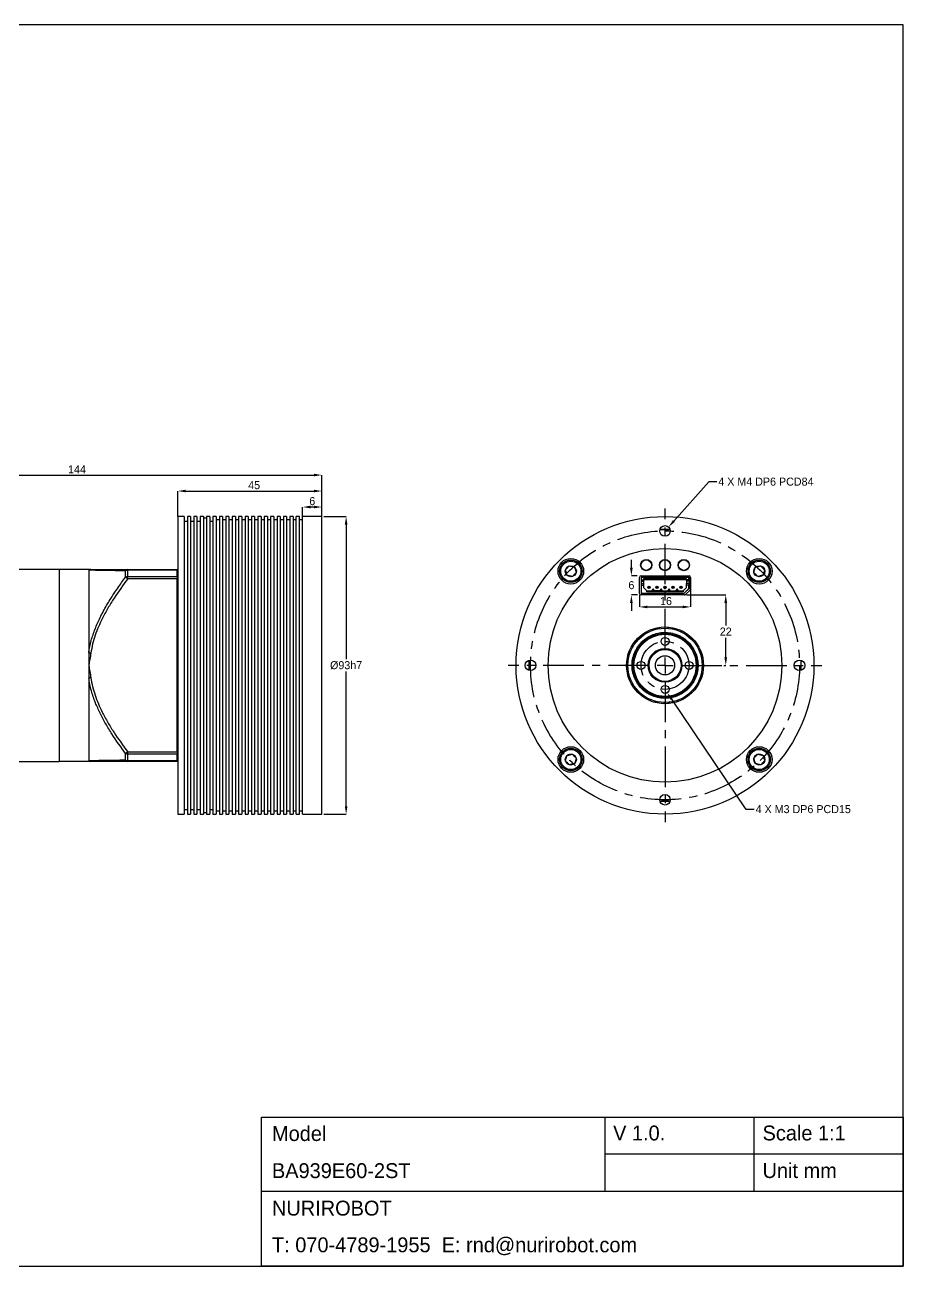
# Model space of a CAD drawing. Header units: millimetres. Extents: x 0 to 549, y 0 to 388.
# Drawn here: x 274.3 to 548.5, y 0 to 387.9 of the extents above; entities that cross this region are included whole.
import ezdxf

# ---------------------------------------------------------------- set-up
doc = ezdxf.new("R2010")
doc.units = ezdxf.units.MM
doc.header["$PDSIZE"] = -1
doc.linetypes.add('CENTERX2', pattern=[20.32, 12.7, -2.54, 2.54, -2.54])
doc.layers.add('외형선', color=7, linetype='Continuous', lineweight=25)
doc.layers.add('중심선', color=1, linetype='CENTERX2')
doc.layers.add('치수', color=3, linetype='Continuous')
doc.styles.add('SLDTEXTSTYLE0', font='GOTHIC.TTF')
doc.styles.get("Standard").update_dxf_attribs({"font": 'GOTHIC.TTF'})
doc.dimstyles.new('ISO-25', dxfattribs={"dimtxt": 2.5, "dimasz": 2.5, "dimexe": 0, "dimexo": 0.625, "dimtad": 0, "dimtih": 1, "dimtoh": 1, "dimtxsty": 'Standard', "dimcen": 0.09, "dimadec": 0, "dimazin": 0, "dimtfac": 1, "dimtofl": 0, "dimtmove": 0, "dimatfit": 3, "dimfxl": 1, "dimarcsym": 0})
doc.dimstyles.new('SLDDIMSTYLE0', dxfattribs={"dimtxt": 1.852083, "dimasz": 3.5, "dimexe": 0, "dimexo": 0.0625, "dimgap": 0.463021, "dimtad": 0, "dimtih": 1, "dimtoh": 1, "dimdec": 6, "dimrnd": 1e-09, "dimzin": 12, "dimdsep": 46, "dimtxsty": 'SLDTEXTSTYLE0', "dimblk1": 'NONE', "dimsah": 1, "dimcen": 0, "dimadec": 0, "dimazin": 3, "dimtfac": 1, "dimtmove": 0, "dimatfit": 3, "dimldrblk": 'NONE', "dimfxl": 1, "dimfrac": 2, "dimtolj": 1, "dimtzin": 12, "dimarcsym": 0})
doc.dimstyles.new('SLDDIMSTYLE1', dxfattribs={"dimtxt": 1.852083, "dimasz": 3.5, "dimexe": 0, "dimexo": 0.0625, "dimgap": 0.463021, "dimtad": 1, "dimrnd": 1e-09, "dimzin": 12, "dimdsep": 46, "dimtxsty": 'SLDTEXTSTYLE0', "dimsah": 1, "dimcen": 0.09, "dimadec": 0, "dimazin": 3, "dimtfac": 1, "dimtmove": 0, "dimatfit": 0, "dimfxl": 1, "dimfrac": 2, "dimtolj": 1, "dimtzin": 12, "dimarcsym": 0})
doc.dimstyles.new('SLDDIMSTYLE2', dxfattribs={"dimtxt": 1.852083, "dimasz": 3.5, "dimexe": 0, "dimexo": 0.0625, "dimgap": 0.463021, "dimtad": 1, "dimrnd": 1e-09, "dimzin": 12, "dimdsep": 46, "dimtxsty": 'SLDTEXTSTYLE0', "dimsah": 1, "dimcen": 0.09, "dimadec": 0, "dimazin": 3, "dimtfac": 1, "dimtofl": 0, "dimtmove": 0, "dimatfit": 3, "dimfxl": 1, "dimfrac": 2, "dimtolj": 1, "dimtzin": 12, "dimarcsym": 0})

# ---------------------------------------------------------------- blocks, each defined once
blk = doc.blocks.new('_D')
at = {"layer": 'Defpoints', "color": 0}
for p in [(475.24, 230.96), (473.05, 228.5)]:
    blk.add_point(p, dxfattribs=at)
at = {"layer": '치수', "color": 0, "lineweight": -2}
for p, q in [((487.82, 245.07), (476.91, 232.83)), ((490.32, 245.07), (487.82, 245.07))]:
    blk.add_line(p, q, dxfattribs=at)
at = {"layer": '치수', "color": 0}
blk.add_solid([(476.6, 233.11), (477.22, 232.55), (475.24, 230.96)], dxfattribs=at)
at = {"layer": '치수', "color": 0, "insert": (490.78, 246.39), "char_height": 2.5, "attachment_point": 1, "style": 'SLDTEXTSTYLE0'}
blk.add_mtext('\\A1;4 X M4 DP6 PCD84\\P', dxfattribs=at)
blk = doc.blocks.new('_NONE')
blk = doc.blocks.new('_D_1')
at = {"layer": 'Defpoints', "color": 0}
for p in [(473.45, 181.27), (474.85, 179.19)]:
    blk.add_point(p, dxfattribs=at)
at = {"layer": '치수', "color": 0, "lineweight": -2}
for p, q in [((499.48, 142.74), (476.25, 177.12)), ((501.98, 142.74), (499.48, 142.74))]:
    blk.add_line(p, q, dxfattribs=at)
at = {"layer": '치수', "color": 0}
blk.add_solid([(476.59, 177.36), (475.9, 176.89), (474.85, 179.19)], dxfattribs=at)
at = {"layer": '치수', "color": 0, "insert": (502.44, 144.06), "char_height": 2.5, "attachment_point": 1, "style": 'SLDTEXTSTYLE0'}
blk.add_mtext('\\A1;4 X M3 DP6 PCD15\\P', dxfattribs=at)
blk = doc.blocks.new('_D_2')
at = {"layer": 'Defpoints', "color": 0}
for p in [(463.64, 215.73), (466.12, 215.73), (466.15, 209.73)]:
    blk.add_point(p, dxfattribs=at)
at = {"layer": '치수', "color": 0, "lineweight": -2}
for p, q in [((463.64, 218.23), (463.64, 220.73)), ((465.49, 215.73), (463.64, 215.73)), ((465.52, 209.73), (463.64, 209.73)), ((463.64, 207.23), (463.64, 204.73))]:
    blk.add_line(p, q, dxfattribs=at)
at = {"layer": '치수', "color": 0}
for points in [[(463.22, 218.23), (464.06, 218.23), (463.64, 215.73)], [(463.22, 207.23), (464.06, 207.23), (463.64, 209.73)]]:
    blk.add_solid(points, dxfattribs=at)
at = {"layer": '치수', "color": 0, "insert": (463.64, 214.04), "char_height": 2.5, "attachment_point": 2}
blk.add_mtext('6', dxfattribs=at)
blk = doc.blocks.new('_D_3')
at = {"layer": 'Defpoints', "color": 0}
for p in [(480.25, 209.73), (493.11, 187.73), (493.11, 187.73)]:
    blk.add_point(p, dxfattribs=at)
at = {"layer": '치수', "color": 0, "lineweight": -2}
for p, q in [((480.87, 209.73), (493.11, 209.73)), ((493.11, 207.23), (493.11, 200.16)), ((493.11, 190.23), (493.11, 196.35)), ((492.48, 187.73), (493.11, 187.73))]:
    blk.add_line(p, q, dxfattribs=at)
at = {"layer": '치수', "color": 0}
for points in [[(492.69, 207.23), (493.52, 207.23), (493.11, 209.73)], [(492.69, 190.23), (493.52, 190.23), (493.11, 187.73)]]:
    blk.add_solid(points, dxfattribs=at)
at = {"layer": '치수', "color": 0, "insert": (493.11, 199.54), "char_height": 2.5, "attachment_point": 2}
blk.add_mtext('22', dxfattribs=at)
blk = doc.blocks.new('_D_4')
at = {"layer": 'Defpoints', "color": 0}
for p in [(466.15, 209.73), (482.15, 211.55), (482.15, 205.98)]:
    blk.add_point(p, dxfattribs=at)
at = {"layer": '치수', "color": 0, "lineweight": -2}
for p, q in [((466.15, 209.67), (466.15, 205.98)), ((482.15, 211.48), (482.15, 205.98)), ((468.65, 205.98), (479.65, 205.98))]:
    blk.add_line(p, q, dxfattribs=at)
at = {"layer": '치수', "color": 0}
for points in [[(468.65, 206.39), (468.65, 205.56), (466.15, 205.98)], [(479.65, 206.39), (479.65, 205.56), (482.15, 205.98)]]:
    blk.add_solid(points, dxfattribs=at)
at = {"layer": '치수', "color": 0, "insert": (474.45, 209.07), "char_height": 2.5, "attachment_point": 2, "style": 'SLDTEXTSTYLE0'}
blk.add_mtext('\\A1;16', dxfattribs=at)
blk = doc.blocks.new('SW_CENTERMARKSYMBOL_4')
at = {"layer": '중심선', "color": 0}
for p, q in [((0, 5), (0, 49)), ((-5, 0), (-49, 0)), ((0, 0), (-2.5, 0)), ((0, 0), (0, 2.5)), ((0, 0), (0, -2.5)), ((0, 0), (2.5, 0)), ((5, 0), (49, 0)), ((0, -5), (0, -49))]:
    blk.add_line(p, q, dxfattribs=at)
blk = doc.blocks.new('_D_5')
at = {"layer": 'Defpoints', "color": 0}
for p in [(367, 234.23), (374.57, 234.23), (367, 141.23)]:
    blk.add_point(p, dxfattribs=at)
at = {"layer": '치수', "color": 0, "lineweight": -2}
for p, q in [((367.62, 234.23), (374.57, 234.23)), ((374.57, 231.73), (374.57, 189.67)), ((374.57, 143.73), (374.57, 185.79)), ((367.62, 141.23), (374.57, 141.23))]:
    blk.add_line(p, q, dxfattribs=at)
at = {"layer": '치수', "color": 0}
for points in [[(374.16, 231.73), (374.99, 231.73), (374.57, 234.23)], [(374.16, 143.73), (374.99, 143.73), (374.57, 141.23)]]:
    blk.add_solid(points, dxfattribs=at)
at = {"layer": '치수', "color": 0, "insert": (374.57, 189.04), "char_height": 2.5, "attachment_point": 2}
blk.add_mtext('%%c93h7', dxfattribs=at)
blk = doc.blocks.new('_D_6')
at = {"layer": 'Defpoints', "color": 0}
for p in [(361, 237.2), (361, 234.23), (367, 234.23)]:
    blk.add_point(p, dxfattribs=at)
at = {"layer": '치수', "color": 0, "lineweight": -2}
for p, q in [((361, 234.29), (361, 237.2)), ((364.5, 237.2), (363.5, 237.2)), ((367, 234.29), (367, 237.2))]:
    blk.add_line(p, q, dxfattribs=at)
at = {"layer": '치수', "color": 0}
for points in [[(363.5, 237.62), (363.5, 236.78), (361, 237.2)], [(364.5, 237.62), (364.5, 236.78), (367, 237.2)]]:
    blk.add_solid(points, dxfattribs=at)
at = {"layer": '치수', "color": 0, "insert": (364, 240.29), "char_height": 2.5, "attachment_point": 2, "style": 'SLDTEXTSTYLE0'}
blk.add_mtext('\\A1;6', dxfattribs=at)
blk = doc.blocks.new('_D_7')
at = {"layer": 'Defpoints', "color": 0}
for p in [(367, 242.2), (322, 234.23), (367, 234.23)]:
    blk.add_point(p, dxfattribs=at)
at = {"layer": '치수', "color": 0, "lineweight": -2}
for p, q in [((322, 234.29), (322, 242.2)), ((324.5, 242.2), (364.5, 242.2)), ((367, 234.29), (367, 242.2))]:
    blk.add_line(p, q, dxfattribs=at)
at = {"layer": '치수', "color": 0}
for points in [[(324.5, 242.62), (324.5, 241.78), (322, 242.2)], [(364.5, 242.62), (364.5, 241.78), (367, 242.2)]]:
    blk.add_solid(points, dxfattribs=at)
at = {"layer": '치수', "color": 0, "insert": (345.85, 245.29), "char_height": 2.5, "attachment_point": 2, "style": 'SLDTEXTSTYLE0'}
blk.add_mtext('\\A1;45', dxfattribs=at)
blk = doc.blocks.new('_D_13')
at = {"layer": 'Defpoints', "color": 0}
for p in [(367, 247.2), (367, 234.23), (223, 217.48)]:
    blk.add_point(p, dxfattribs=at)
at = {"layer": '치수', "color": 0, "lineweight": -2}
for p, q in [((223, 217.54), (223, 247.2)), ((225.5, 247.2), (364.5, 247.2)), ((367, 234.29), (367, 247.2))]:
    blk.add_line(p, q, dxfattribs=at)
at = {"layer": '치수', "color": 0}
for points in [[(225.5, 247.62), (225.5, 246.78), (223, 247.2)], [(364.5, 247.62), (364.5, 246.78), (367, 247.2)]]:
    blk.add_solid(points, dxfattribs=at)
at = {"layer": '치수', "color": 0, "insert": (290.53, 250.23), "char_height": 2.5, "attachment_point": 2, "style": 'SLDTEXTSTYLE0'}
blk.add_mtext('\\A1;144', dxfattribs=at)
blk = doc.blocks.new('A')
at = {"lineweight": -3}
for p, q in [((2066.56, -855.31), (1769.56, -855.31)), ((1769.56, -855.31), (1769.56, -1065.31)), ((2066.56, -1065.31), (2066.56, -855.31)), ((1769.56, -1065.31), (1769.56, -1275.31)), ((2066.56, -1275.31), (2066.56, -1065.31)), ((1769.56, -1275.31), (2066.56, -1275.31))]:
    blk.add_line(p, q, dxfattribs=at)

msp = doc.modelspace()

# ---------------------------------------------------------------- linework, layer by layer
at = {"lineweight": -3}
msp.add_line((455.340426, 46.5805982), (455.340426, 23.4429838), dxfattribs=at)
at = {"lineweight": -3, "ltscale": 3}
for p, q in [((501.9210242, 46.5805982), (501.9210242, 23.4429838)), ((455.340426, 35.0881333), (548.5016224, 35.0881333)), ((455.340426, 35.0881333), (548.5016224, 35.0881333)), ((348.1439564, 23.4429838), (548.5016224, 23.4429838)), ((348.1439564, 23.4429838), (548.5016224, 23.4429838))]:
    msp.add_line(p, q, dxfattribs=at)
msp.add_lwpolyline([(348.1439564, 0), (348.1439564, 46.5805982), (548.5016224, 46.5805982), (548.5016224, 0)], close=True, dxfattribs=at)
msp.add_lwpolyline([(348.1439564, 0), (348.1439564, 46.5805982), (548.5016224, 46.5805982), (548.5016224, 0)], close=True, dxfattribs=at)
at = {"layer": '외형선', "linetype": 'Continuous', "lineweight": 25}
for p, q in [((323.9953883, 234.2293549), (321.9953879, 234.2293549)), ((321.9953879, 234.2293549), (321.9953879, 141.2293517)), ((323.9953883, 234.2293549), (323.9953883, 141.2293517)), ((324.9953884, 232.7293538), (323.9953883, 232.7293538)), ((325.9953886, 234.2293549), (324.9953884, 234.2293549)), ((324.9953884, 234.2293549), (324.9953884, 141.2293517)), ((325.9953886, 234.2293549), (325.9953886, 141.2293517)), ((326.9953888, 232.7293538), (325.9953886, 232.7293538)), ((327.9953889, 234.2293549), (326.9953888, 234.2293549)), ((326.9953888, 234.2293549), (326.9953888, 141.2293517)), ((327.9953889, 234.2293549), (327.9953889, 141.2293517)), ((328.9953891, 232.7293538), (327.9953889, 232.7293538)), ((329.9953892, 234.2293549), (328.9953891, 234.2293549)), ((328.9953891, 234.2293549), (328.9953891, 141.2293517)), ((329.9953892, 234.2293549), (329.9953892, 141.2293517)), ((330.9953885, 233.729351), (329.9953892, 233.729351)), ((331.9953886, 234.2293549), (330.9953885, 234.2293549)), ((330.9953885, 234.2293549), (330.9953885, 141.2293517)), ((331.9953886, 234.2293549), (331.9953886, 141.2293517)), ((332.9953888, 232.7293538), (331.9953886, 232.7293538)), ((333.995389, 234.2293549), (332.9953888, 234.2293549)), ((332.9953888, 234.2293549), (332.9953888, 141.2293517)), ((333.995389, 234.2293549), (333.995389, 141.2293517)), ((334.9953882, 233.2293524), (333.995389, 233.2293524)), ((335.9953884, 234.2293549), (334.9953882, 234.2293549)), ((334.9953882, 234.2293549), (334.9953882, 141.2293517)), ((335.9953884, 234.2293549), (335.9953884, 141.2293517)), ((336.9953885, 233.2293524), (335.9953884, 233.2293524)), ((337.9953887, 234.2293549), (336.9953885, 234.2293549)), ((336.9953885, 234.2293549), (336.9953885, 141.2293517)), ((337.9953887, 234.2293549), (337.9953887, 141.2293517)), ((338.9953884, 233.2293524), (337.9953887, 233.2293524)), ((339.9953886, 234.2293549), (338.9953884, 234.2293549)), ((338.9953884, 234.2293549), (338.9953884, 141.2293517)), ((339.9953886, 234.2293549), (339.9953886, 141.2293517)), ((340.9953887, 233.2293524), (339.9953886, 233.2293524)), ((341.9953884, 234.2293549), (340.9953887, 234.2293549)), ((340.9953887, 234.2293549), (340.9953887, 141.2293517)), ((341.9953884, 234.2293549), (341.9953884, 141.2293517)), ((342.9953886, 233.2293524), (341.9953884, 233.2293524)), ((343.9953885, 234.2293549), (342.9953886, 234.2293549)), ((342.9953886, 234.2293549), (342.9953886, 141.2293517)), ((343.9953885, 234.2293549), (343.9953885, 141.2293517)), ((344.9953886, 233.2293524), (343.9953885, 233.2293524)), ((345.9953886, 234.2293549), (344.9953886, 234.2293549)), ((344.9953886, 234.2293549), (344.9953886, 141.2293517)), ((345.9953886, 234.2293549), (345.9953886, 141.2293517)), ((346.9953886, 233.2293524), (345.9953886, 233.2293524)), ((347.9953886, 234.2293549), (346.9953886, 234.2293549)), ((346.9953886, 234.2293549), (346.9953886, 141.2293517)), ((347.9953886, 234.2293549), (347.9953886, 141.2293517)), ((348.9953886, 233.2293524), (347.9953886, 233.2293524)), ((349.9953886, 234.2293549), (348.9953886, 234.2293549)), ((348.9953886, 234.2293549), (348.9953886, 141.2293517)), ((349.9953886, 234.2293549), (349.9953886, 141.2293517)), ((350.9953885, 233.2293524), (349.9953886, 233.2293524)), ((351.9953887, 234.2293549), (350.9953885, 234.2293549)), ((350.9953885, 234.2293549), (350.9953885, 141.2293517)), ((351.9953887, 234.2293549), (351.9953887, 141.2293517)), ((352.9953888, 233.2293524), (351.9953887, 233.2293524)), ((353.9953885, 234.2293549), (352.9953888, 234.2293549)), ((352.9953888, 234.2293549), (352.9953888, 141.2293517)), ((353.9953885, 234.2293549), (353.9953885, 141.2293517)), ((354.9953887, 233.2293524), (353.9953885, 233.2293524)), ((355.9953889, 234.2293549), (354.9953887, 234.2293549)), ((354.9953887, 234.2293549), (354.9953887, 141.2293517)), ((355.9953889, 234.2293549), (355.9953889, 141.2293517)), ((356.995389, 233.2293524), (355.9953889, 233.2293524)), ((357.9953883, 234.2293549), (356.995389, 234.2293549)), ((356.995389, 234.2293549), (356.995389, 141.2293517)), ((357.9953883, 234.2293549), (357.9953883, 141.2293517)), ((358.9953884, 233.2293524), (357.9953883, 233.2293524)), ((359.9953886, 234.2293549), (358.9953884, 234.2293549)), ((358.9953884, 141.2293517), (358.9953884, 234.2293549)), ((359.9953886, 141.2293517), (359.9953886, 234.2293549)), ((360.9953887, 233.2293524), (359.9953886, 233.2293524)), ((366.9953879, 234.2293549), (360.9953887, 234.2293549)), ((360.9953887, 141.2293517), (360.9953887, 234.2293549)), ((366.9953879, 141.2293517), (366.9953879, 234.2293549)), ((284.9953893, 217.7293536), (244.9953902, 217.7293536)), ((284.9953893, 217.7293536), (284.9953893, 157.729353)), ((294.1953886, 217.6793543), (284.9953893, 217.6793543)), ((294.1953886, 217.7293536), (294.1953886, 157.729353)), ((305.7099219, 215.2748797), (305.7099219, 217.2723127)), ((306.3799303, 214.7686315), (306.3799303, 217.7293544)), ((306.3799303, 217.7293544), (321.7953883, 217.7293544)), ((321.7953883, 217.4607523), (306.3799303, 217.4607523)), ((321.7953883, 215.4505784), (321.7953883, 217.4607523)), ((321.9953879, 217.5293534), (321.8641236, 217.6606185)), ((306.3799303, 215.4505784), (321.7953883, 215.4505784)), ((321.7953883, 214.7686315), (306.3799303, 214.7686315)), ((321.7953883, 160.6900751), (321.7953883, 214.7686315)), ((321.9953879, 215.0819128), (321.8641236, 215.1329749)), ((466.1461323, 210.2293529), (466.1461309, 215.2293534)), ((466.6461315, 215.729354), (481.6461317, 215.729354)), ((466.6961309, 215.1793534), (466.6961315, 214.4593515)), ((481.6461317, 215.1793534), (466.6961309, 215.1793534)), ((466.6961315, 214.4593515), (467.3961321, 214.4593509)), ((466.6961315, 214.4593515), (466.6961315, 213.9893536)), ((466.6961315, 213.9893536), (467.3961321, 213.9893529)), ((466.7461308, 213.9893536), (466.7461315, 213.289353)), ((480.8961325, 214.4793535), (467.3961307, 214.4793535)), ((480.8961318, 214.7293535), (467.3961314, 214.7293535)), ((467.3961314, 214.7293535), (467.3961321, 214.4593509)), ((467.3961321, 213.9893529), (467.3961314, 213.2893537)), ((467.3961321, 214.4593509), (467.3961321, 213.9893529)), ((480.8961312, 214.4593509), (480.8961318, 214.7293535)), ((481.5961317, 214.4593515), (480.8961312, 214.4593509)), ((480.8961312, 214.4593509), (480.8961312, 213.9893529)), ((481.5961317, 213.9893536), (480.8961312, 213.9893529)), ((480.8961312, 213.9893529), (480.8961318, 213.2893537)), ((481.5961317, 214.4593515), (481.5961324, 215.1793534)), ((481.5961317, 214.4593515), (481.5961317, 213.9893536)), ((481.6461317, 215.1793534), (481.6461317, 211.7793539)), ((482.1461323, 215.2293534), (482.1461309, 211.5466289)), ((480.2461313, 209.729353), (466.6461322, 209.729353)), ((466.6961322, 213.289353), (466.6961309, 212.8126524)), ((466.6961309, 212.8126524), (466.6961315, 210.2793535)), ((466.6961309, 212.8126524), (467.3961314, 212.8126518)), ((466.6961315, 210.2793535), (480.0961313, 210.2793529)), ((466.6961322, 213.289353), (467.3961314, 213.2893537)), ((467.3961314, 213.2893537), (467.3961314, 212.0693025)), ((467.3961314, 212.0693025), (468.4861319, 210.9793021)), ((468.4861154, 210.9793541), (469.8961323, 210.9793534)), ((468.4861319, 210.7293528), (468.4861319, 210.9793021)), ((479.8061313, 210.7293528), (468.4861319, 210.7293528)), ((470.3961322, 211.6793533), (469.8961323, 210.9793534)), ((472.3961306, 210.9793534), (469.8961323, 210.9793534)), ((470.8961321, 210.9793534), (470.3961322, 211.6793533)), ((472.8961312, 211.679354), (472.3961306, 210.9793534)), ((473.3961311, 210.9793541), (472.3961306, 210.9793534)), ((473.3961311, 210.9793541), (472.8961312, 211.679354)), ((473.3961311, 210.9793541), (474.8961308, 210.9793528)), ((474.1461316, 212.4493545), (474.1461316, 212.1043536)), ((474.1461316, 211.7493533), (474.1461316, 212.0943542)), ((475.3961321, 211.679354), (474.8961308, 210.9793528)), ((475.89613, 210.9793534), (474.8961308, 210.9793528)), ((475.89613, 210.9793534), (475.3961321, 211.679354)), ((475.89613, 210.9793534), (477.3961304, 210.9793541)), ((477.896131, 211.6793533), (477.3961304, 210.9793541)), ((478.3961289, 210.9793528), (477.3961304, 210.9793541)), ((478.3961289, 210.9793528), (477.896131, 211.6793533)), ((478.3961289, 210.9793528), (479.8061564, 210.9793534)), ((479.8061313, 210.9793021), (480.8961318, 212.0693025)), ((479.8061313, 210.9793021), (479.8061313, 210.7293528)), ((480.0961313, 210.2793529), (481.596131, 211.7793526)), ((480.0961313, 210.2793529), (480.1461319, 210.2793542)), ((480.1461319, 210.2793542), (481.6461317, 211.7793539)), ((481.9872907, 211.1811018), (480.6461312, 209.9293529)), ((480.8961318, 212.0693025), (480.8961318, 213.2893537)), ((481.596131, 213.289353), (480.8961318, 213.2893537)), ((481.5961324, 212.8126524), (480.8961318, 212.8126518)), ((481.596131, 213.289353), (481.5961324, 212.8126524)), ((481.596131, 211.7793526), (481.5961324, 212.8126524)), ((462.8287933, 191.5158255), (462.7845661, 191.5913257)), ((462.5904595, 186.7162214), (462.5738869, 186.7473676)), ((467.1102033, 178.4871335), (467.0906789, 178.5217161)), ((471.3086922, 176.0696387), (471.2708463, 176.143586)), ((305.7099219, 158.1863939), (305.7099219, 160.1838269)), ((306.3799303, 160.6900751), (321.7953883, 160.6900751)), ((306.3799303, 157.7293521), (306.3799303, 160.6900751)), ((321.7953883, 160.0081282), (306.3799303, 160.0081282)), ((321.7953883, 157.9979543), (321.7953883, 160.0081282)), ((321.9953879, 160.3767938), (321.8641236, 160.3257317)), ((244.9953902, 157.729353), (284.9953893, 157.729353)), ((284.9953893, 157.7793523), (294.1953886, 157.7793523)), ((306.3799303, 157.9979543), (321.7953883, 157.9979543)), ((321.7953883, 157.7293521), (306.3799303, 157.7293521)), ((321.8641236, 157.7980881), (321.9953879, 157.9293532)), ((321.9953879, 141.2293517), (323.9953883, 141.2293517)), ((323.9953883, 142.7293528), (324.9953884, 142.7293528)), ((324.9953884, 141.2293517), (325.9953886, 141.2293517)), ((325.9953886, 142.7293528), (326.9953888, 142.7293528)), ((326.9953888, 141.2293517), (327.9953889, 141.2293517)), ((327.9953889, 142.7293528), (328.9953891, 142.7293528)), ((328.9953891, 141.2293517), (329.9953892, 141.2293517)), ((329.9953892, 141.7293556), (330.9953885, 141.7293556)), ((330.9953885, 141.2293517), (331.9953886, 141.2293517)), ((331.9953886, 142.7293528), (332.9953888, 142.7293528)), ((332.9953888, 141.2293517), (333.995389, 141.2293517)), ((333.995389, 142.2293542), (334.9953882, 142.2293542)), ((334.9953882, 141.2293517), (335.9953884, 141.2293517)), ((335.9953884, 142.2293542), (336.9953885, 142.2293542)), ((336.9953885, 141.2293517), (337.9953887, 141.2293517)), ((337.9953887, 142.2293542), (338.9953884, 142.2293542)), ((338.9953884, 141.2293517), (339.9953886, 141.2293517)), ((339.9953886, 142.2293542), (340.9953887, 142.2293542)), ((340.9953887, 141.2293517), (341.9953884, 141.2293517)), ((341.9953884, 142.2293542), (342.9953886, 142.2293542)), ((342.9953886, 141.2293517), (343.9953885, 141.2293517)), ((343.9953885, 142.2293542), (344.9953886, 142.2293542)), ((344.9953886, 141.2293517), (345.9953886, 141.2293517)), ((345.9953886, 142.2293542), (346.9953886, 142.2293542)), ((346.9953886, 141.2293517), (347.9953886, 141.2293517)), ((347.9953886, 142.2293542), (348.9953886, 142.2293542)), ((348.9953886, 141.2293517), (349.9953886, 141.2293517)), ((349.9953886, 142.2293542), (350.9953885, 142.2293542)), ((350.9953885, 141.2293517), (351.9953887, 141.2293517)), ((351.9953887, 142.2293542), (352.9953888, 142.2293542)), ((352.9953888, 141.2293517), (353.9953885, 141.2293517)), ((353.9953885, 142.2293542), (354.9953887, 142.2293542)), ((354.9953887, 141.2293517), (355.9953889, 141.2293517)), ((355.9953889, 142.2293542), (356.995389, 142.2293542)), ((356.995389, 141.2293517), (357.9953883, 141.2293517)), ((357.9953883, 142.2293542), (358.9953884, 142.2293542)), ((358.9953884, 141.2293517), (359.9953886, 141.2293517)), ((359.9953886, 142.2293542), (360.9953887, 142.2293542)), ((360.9953887, 141.2293517), (366.9953879, 141.2293517))]:
    msp.add_line(p, q, dxfattribs=at)
at = {"layer": '외형선', "linetype": 'Continuous', "lineweight": 25, "flags": 128}
for points in [[(472.5504809, 230.1493529), (474.1461316, 230.1793535), (475.7417823, 230.1493529)], [(475.7276078, 230.1999186), (474.1461316, 230.2293529), (472.5646554, 230.1999186)], [(321.7953883, 217.7293544), (321.8031052, 217.7216378), (321.826135, 217.6986072), (321.8641236, 217.6606185)], [(306.3799303, 214.7686315), (306.2807705, 214.8435531), (306.1831493, 214.9173156), (306.0885753, 214.9887724), (305.9985239, 215.0568157), (305.9143845, 215.1203887), (305.8374647, 215.1785089), (305.7689566, 215.2302726), (305.7099219, 215.2748797)], [(469.1461311, 212.4493532), (469.1461318, 212.4427236), (469.1461318, 212.3912096), (469.1461324, 212.3483048), (469.1461311, 212.2960256), (469.1461311, 212.2363799), (469.1461318, 212.1716588), (469.1461318, 212.1043529)], [(469.1461318, 211.7493526), (469.1461318, 211.7559829), (469.1461311, 211.7756147), (469.1461311, 212.027047), (469.1461318, 212.0943536)], [(471.646132, 212.4493532), (471.6461307, 212.4427243), (471.6461307, 212.3483048), (471.6461314, 212.2960249), (471.6461314, 212.1716601), (471.6461307, 212.1043536)], [(471.6461314, 211.7493539), (471.646132, 211.7559822), (471.646132, 211.8504017), (471.6461314, 211.9026815), (471.6461314, 211.9623272), (471.646132, 212.027047), (471.646132, 212.0943529)], [(474.3936192, 211.8519163), (474.4694888, 211.9654652), (474.4935033, 212.0565959)], [(476.6461312, 212.4493532), (476.6461325, 212.4427243), (476.6461325, 212.3483048), (476.6461319, 212.2960249), (476.6461319, 212.1716601), (476.6461325, 212.1043536)], [(476.6461319, 211.7493539), (476.6461312, 211.7559822), (476.6461312, 211.8504017), (476.6461319, 211.9026815), (476.6461319, 211.9623272), (476.6461312, 212.027047), (476.6461312, 212.0943529)], [(479.1461321, 212.4493532), (479.1461314, 212.4427236), (479.1461314, 212.3912096), (479.1461308, 212.3483048), (479.1461321, 212.2960256), (479.1461321, 212.2363799), (479.1461314, 212.1716588), (479.1461314, 212.1043529)], [(479.1461314, 211.7493526), (479.1461314, 211.7559829), (479.1461321, 211.7756147), (479.1461321, 212.027047), (479.1461314, 212.0943536)], [(470.4403591, 199.142821), (470.7082033, 199.0059685), (471.0715223, 198.9144677)], [(472.0631626, 199.1408055), (472.1909844, 199.232597), (472.5327397, 199.6203991)], [(474.8115388, 199.7108903), (475.0346306, 199.4661653), (475.3176671, 199.2700422)], [(476.3241326, 199.1230498), (476.5055007, 199.1719853), (476.9352006, 199.4007323)], [(479.0929352, 198.6622916), (479.2269986, 198.3265858), (479.4057364, 198.0684328)], [(466.5691989, 197.0347332), (466.8378513, 197.0042141), (467.2402351, 197.0496853)], [(480.2912239, 197.5679422), (480.5085486, 197.5470799), (480.9613327, 197.606247)], [(482.7068596, 196.1385112), (482.7149678, 195.7468127), (482.7841273, 195.4717711)], [(483.4291587, 194.6853146), (483.6526244, 194.576001), (484.0678901, 194.4790731)], [(294.1953886, 191.7019019), (294.265886, 191.6915588), (294.3415615, 191.6804557), (294.4217633, 191.6686888), (294.5058021, 191.6563596), (294.5929441, 191.6435733), (294.6824442, 191.6304432), (294.7735238, 191.61708), (294.865397, 191.6036009)], [(463.0042411, 190.9570897), (462.9957274, 191.0223514), (462.8287933, 191.5158255)], [(463.7203941, 193.6710705), (463.9531148, 193.7295351), (464.34076, 193.9273113)], [(485.1656853, 192.4800835), (485.0255187, 192.0820006), (484.9969938, 191.8304254)], [(485.3145354, 190.86412), (485.5061864, 190.6610999), (485.8357039, 190.4411589)], [(431.6755663, 189.3108295), (431.646132, 187.7293533), (431.6755663, 186.1478771)], [(431.726132, 186.1337026), (431.6961313, 187.7293533), (431.726132, 189.325004)], [(462.5738869, 186.7473676), (462.2482429, 187.1539862), (462.1565946, 187.2283491)], [(462.2783341, 189.5056918), (462.4506024, 189.6249118), (462.7643235, 189.9686466)], [(485.6929588, 186.6199508), (485.8127612, 186.3344889), (486.0262452, 186.0373414)], [(486.137643, 188.18064), (485.8470576, 187.8340968), (485.7457537, 187.6357221)], [(516.5661312, 189.325004), (516.5961319, 187.7293533), (516.5661312, 186.1337026)], [(516.6166969, 186.1478771), (516.6461312, 187.7293533), (516.6166969, 189.3108295)], [(294.865397, 183.8551057), (294.7735238, 183.8416266), (294.6824442, 183.8282634), (294.5929441, 183.8151333), (294.5058021, 183.802347), (294.4217633, 183.7900178), (294.3415615, 183.7782509), (294.265886, 183.7671478), (294.1953886, 183.7568047)], [(462.4375948, 185.100632), (462.5395902, 185.24776), (462.7236336, 185.707835)], [(484.5133701, 182.5254729), (484.5263212, 182.1857786), (484.6138029, 181.8618268)], [(485.4915858, 183.8203049), (485.0714466, 183.5832186), (484.9293771, 183.4536523)], [(466.3112092, 179.1751734), (465.8286533, 179.2666395), (465.6453394, 179.2596116)], [(467.2900356, 177.8808027), (467.2771375, 177.99366), (467.1102033, 178.4871335)], [(481.9349299, 179.1331546), (481.8180567, 178.7818185), (481.7889573, 178.4780178)], [(483.314688, 179.9874166), (482.8082594, 179.9085388), (482.6580176, 179.8485031)], [(469.9285317, 176.9232507), (469.4743319, 176.844385), (469.2770952, 176.7615599)], [(471.2708463, 176.143586), (470.9452019, 176.550205), (470.8913639, 176.5953291)], [(474.1149344, 176.1293954), (473.7434949, 175.9111794), (473.5658314, 175.7433928)], [(478.3055471, 176.9007212), (478.053564, 176.5893597), (477.9328666, 176.3424905)], [(306.3799303, 160.6900751), (306.2807705, 160.6151534), (306.1831493, 160.541391), (306.0885753, 160.4699342), (305.9985239, 160.4018909), (305.9143845, 160.3383179), (305.8374647, 160.2801977), (305.7689566, 160.228434), (305.7099219, 160.1838269)], [(321.8641236, 157.7980881), (321.826135, 157.7600993), (321.8031052, 157.7370688), (321.7953883, 157.7293521)], [(475.7417823, 145.3093537), (474.1461316, 145.279353), (472.5504809, 145.3093537)], [(472.5646554, 145.258788), (474.1461316, 145.2293537), (475.7276078, 145.258788)]]:
    msp.add_lwpolyline(points, dxfattribs=at)
at = {"layer": '외형선', "linetype": 'Continuous', "lineweight": 25}
for centre, radius in [((474.1461316, 187.7293533), 46.5), ((474.1461316, 229.7293533), 1.65), ((474.1461316, 187.7293533), 36.5), ((444.7304895, 217.1449954), 4), ((503.5617737, 217.1449954), 4), ((444.7304895, 217.1449954), 3.5), ((444.7304895, 217.1449954), 3.15), ((444.7304895, 217.1449954), 1.7320508), ((468.2771453, 219.0541837), 1.75), ((468.2771453, 219.0541837), 1.65), ((474.1461316, 219.0541837), 1.75), ((474.1461316, 219.0541837), 1.65), ((480.0151179, 219.0541837), 1.75), ((480.0151179, 219.0541837), 1.65), ((503.5617737, 217.1449954), 3.5), ((503.5617737, 217.1449954), 3.15), ((503.5617737, 217.1449954), 1.7320508), ((469.1461316, 212.0993533), 0.35), ((469.1461316, 212.0993533), 0.005), ((471.6461316, 212.0993533), 0.35), ((471.6461316, 212.0993533), 0.005), ((474.1461316, 212.0993533), 0.35), ((474.1461316, 212.0993533), 0.005), ((476.6461316, 212.0993533), 0.35), ((476.6461316, 212.0993533), 0.005), ((479.1461316, 212.0993533), 0.35), ((479.1461316, 212.0993533), 0.005), ((474.1461316, 187.7293533), 12), ((474.1461316, 187.7293533), 11.6), ((474.1461316, 187.7293533), 10), ((474.1461316, 187.7293533), 9.7), ((474.1461316, 195.2293533), 1.25), ((474.1461316, 187.7293533), 5.3), ((474.1461316, 187.7293533), 5), ((474.1461316, 187.7293533), 3), ((432.1461316, 187.7293533), 1.65), ((466.6461316, 187.7293533), 1.25), ((481.6461316, 187.7293533), 1.25), ((516.1461316, 187.7293533), 1.65), ((474.1461316, 180.2293533), 1.25), ((444.7304895, 158.3137112), 4), ((444.7304895, 158.3137112), 3.5), ((444.7304895, 158.3137112), 3.15), ((444.7304895, 158.3137112), 1.7320508), ((503.5617737, 158.3137112), 4), ((503.5617737, 158.3137112), 3.5), ((503.5617737, 158.3137112), 3.15), ((503.5617737, 158.3137112), 1.7320508), ((474.1461316, 145.7293533), 1.65)]:
    msp.add_circle(centre, radius, dxfattribs=at)
for centre, radius, start, end in [((294.8661803, 216.7456453), 0.9837073, 90.045627082, 132.992431173), ((306.4176674, 216.9544069), 0.7758658, 92.787894564, 155.811291508), ((306.3632868, 216.2345813), 1.2262839, 89.222344064, 122.194883394), ((306.3607863, 214.1582297), 1.2924905, 89.151319848, 120.236723971), ((322.7953886, 214.7686303), 1, 158.632793535, 180), ((466.6461316, 215.2293533), 0.5, 90, 180), ((481.6461316, 215.2293533), 0.5, 0, 90), ((466.6461316, 210.2293533), 0.5, 180, 270), ((474.1461316, 212.0994046), 0.35, 186.635110064, 315), ((480.2461316, 210.2293533), 0.5, 270, 323.130102354), ((481.6461316, 211.5466294), 0.5, 313.025065989, 0), ((466.8721486, 198.5038218), 1.5, 323.842652623, 349.699559997), ((463.4724475, 195.1504359), 1.5, 345.0091625, 10.866069874), ((462.742124, 181.488471), 1.5, 48.508692133, 74.365599508), ((462.742124, 181.488471), 1.5, 343.014069775, 8.87097715), ((474.6811517, 174.7403674), 1.5, 46.682931487, 72.539838862), ((479.3351138, 175.809854), 1.5, 67.849441365, 93.706348739), ((306.3607863, 161.3004769), 1.2924905, 239.763276029, 270.848680152), ((322.7953886, 160.6900763), 1, 180, 201.367206465), ((294.8661803, 158.7130613), 0.9837073, 227.007568827, 269.954372918), ((306.3632868, 159.2241253), 1.2262839, 237.805116606, 270.777655936), ((306.4176674, 158.5042997), 0.7758658, 204.188708492, 267.212105436)]:
    msp.add_arc(centre, radius, start, end, dxfattribs=at)
for points, knots in [([(294.1953886, 217.7293536), (294.1974609, 217.7293536), (294.3149964, 217.7293536), (294.5577012, 217.729354), (294.7610463, 217.7293529), (294.865397, 217.7293523)], [0, 0, 0, 0, 0.0086619141, 0.4912747784, 1, 1, 1, 1]), ([(305.7099219, 217.2723127), (304.252731, 217.2913677), (302.0611887, 217.3200255), (299.4722678, 217.361721), (297.7313924, 217.3923433), (296.2038498, 217.4218517), (294.9226843, 217.4487758), (294.4388775, 217.4596827), (294.1953886, 217.4651719)], [0, 0, 0, 0, 0.2811055302, 0.4227686674, 0.5643945868, 0.6983930043, 0.8482080871, 1, 1, 1, 1]), ([(294.865397, 217.7293523), (295.0276291, 217.7293529), (295.3521486, 217.7293542), (296.1652019, 217.7293527), (297.1803112, 217.7293529), (298.5024305, 217.7293536), (300.1330128, 217.729355), (302.7231783, 217.7293511), (304.9145418, 217.7293531), (306.3799303, 217.7293544)], [0, 0, 0, 0, 0.10682321105, 0.21368270288, 0.32346763085, 0.43328303934, 0.57428179862, 0.71531762049, 1, 1, 1, 1]), ([(321.8641236, 217.6606185), (321.838915, 217.6258628), (321.8010571, 217.5736672), (321.796808, 217.4890312), (321.7953883, 217.4607523)], [0, 0, 0, 0, 0.6658750205, 1, 1, 1, 1]), ([(443.0397024, 217.5208107), (443.2488733, 217.7488293), (443.6401064, 218.1753152), (444.0294012, 218.5996857), (444.2105614, 218.7971685)], [0, 0, 0, 0, 0.5346453169, 1, 1, 1, 1]), ([(443.5596304, 215.8686376), (443.5378205, 215.9379417), (443.4306056, 216.2786331), (443.2513718, 216.8481873), (443.1023555, 217.3217175), (443.0397024, 217.5208107)], [0, 0, 0, 0, 0.1289205282, 0.6337592862, 1, 1, 1, 1]), ([(444.2105614, 218.7971685), (444.5126166, 218.7300301), (445.0775802, 218.6044543), (445.6397432, 218.479501), (445.9013485, 218.4213533)], [0, 0, 0, 0, 0.5346452645, 1, 1, 1, 1]), ([(445.9013485, 218.4213533), (445.9640024, 218.2222592), (446.1130202, 217.7487284), (446.292256, 217.1791745), (446.3994675, 216.8384835), (446.4212764, 216.7691803)], [0, 0, 0, 0, 0.3662425834, 0.8710812982, 1, 1, 1, 1]), ([(501.9096007, 216.6250675), (501.9767392, 216.9271226), (502.1023149, 217.4920863), (502.2272683, 218.0542493), (502.2854159, 218.3158545)], [0, 0, 0, 0, 0.5346452645, 1, 1, 1, 1]), ([(502.2854159, 218.3158545), (502.35472, 218.3376644), (502.6954114, 218.4448793), (503.2649656, 218.624113), (503.7384958, 218.7731294), (503.937589, 218.8357825)], [0, 0, 0, 0, 0.1289205282, 0.6337592862, 1, 1, 1, 1]), ([(503.937589, 218.8357825), (504.1656076, 218.6266116), (504.5920935, 218.2353785), (505.016464, 217.8460837), (505.2139468, 217.6649235)], [0, 0, 0, 0, 0.5346453169, 1, 1, 1, 1]), ([(505.2139468, 217.6649235), (505.1468084, 217.3628683), (505.0212326, 216.7979047), (504.8962793, 216.2357416), (504.8381317, 215.9741364)], [0, 0, 0, 0, 0.5346452645, 1, 1, 1, 1]), ([(294.1953886, 191.7019019), (294.4267392, 192.9621333), (294.8903752, 195.4876879), (296.1449174, 199.1373566), (297.4688093, 202.1467607), (299.0450039, 205.2050446), (300.8630742, 208.3102848), (303.2146414, 211.8736373), (304.8879791, 214.154514), (305.7099219, 215.2748797)], [0, 0, 0, 0, 0.1448805303, 0.2903464181, 0.4355784954, 0.5168675923, 0.6797598881, 0.8426981977, 1, 1, 1, 1]), ([(306.3799303, 214.7686315), (304.9266386, 212.7837189), (302.7411372, 209.7987506), (300.1482312, 205.5950283), (298.5181509, 202.5975191), (297.209732, 199.7806497), (296.196141, 197.1478627), (295.3667079, 194.4243536), (295.0324802, 192.5437371), (294.865397, 191.6036009)], [0, 0, 0, 0, 0.28229752861, 0.42452709066, 0.56671845852, 0.67380799936, 0.7808702168, 0.89045516867, 1, 1, 1, 1]), ([(321.7953883, 215.4505784), (321.8011063, 215.3836747), (321.8097005, 215.2831187), (321.8504772, 215.170623), (321.8641236, 215.1329749)], [0, 0, 0, 0, 0.6653373418, 1, 1, 1, 1]), ([(445.2504174, 215.4928224), (444.9483623, 215.5599609), (444.3833986, 215.6855366), (443.8212356, 215.81049), (443.5596304, 215.8686376)], [0, 0, 0, 0, 0.5346452645, 1, 1, 1, 1]), ([(446.4212764, 216.7691803), (446.2121055, 216.5411616), (445.8208725, 216.1146758), (445.4315776, 215.6903052), (445.2504174, 215.4928224)], [0, 0, 0, 0, 0.5346453169, 1, 1, 1, 1]), ([(503.1859586, 215.4542085), (502.9579399, 215.6633794), (502.5314541, 216.0546124), (502.1070836, 216.4439073), (501.9096007, 216.6250675)], [0, 0, 0, 0, 0.5346453169, 1, 1, 1, 1]), ([(504.8381317, 215.9741364), (504.6390375, 215.9114825), (504.1655067, 215.7624647), (503.5959528, 215.5832289), (503.2552618, 215.4760174), (503.1859586, 215.4542085)], [0, 0, 0, 0, 0.3662425834, 0.8710812982, 1, 1, 1, 1]), ([(479.0908307, 178.6938703), (479.6259045, 179.0246049), (480.7281028, 179.7058852), (481.891199, 180.8842713), (482.7078896, 181.9709402), (483.4304936, 183.1737091), (484.1022708, 184.8162562), (484.484988, 186.9034357), (484.4377566, 188.9818736), (484.000319, 190.9307825), (483.2321109, 192.7017409), (482.1548758, 194.3032509), (480.9931731, 195.4754952), (479.9041747, 196.2909084), (478.7019941, 197.013835), (477.059154, 197.6854515), (474.9720688, 198.0682204), (472.8936063, 198.0209755), (470.9447036, 197.5835414), (469.1737437, 196.8153324), (467.5722341, 195.7380975), (466.3999897, 194.5763948), (465.5845765, 193.4873964), (464.8616499, 192.2852158), (464.1900334, 190.6423757), (463.8072645, 188.5552905), (463.8545094, 186.476828), (464.2919434, 184.5279254), (465.0601526, 182.7569651), (466.1373867, 181.155457), (467.2990923, 179.9832075), (468.3880847, 179.1678052), (469.5902903, 178.4448329), (471.2329339, 177.7735747), (473.3208285, 177.3893298), (475.3963878, 177.4418692), (477.3554645, 177.860749), (478.5236989, 178.4215995), (479.0908307, 178.6938703)], [0, 0, 0, 0, 0.0291241998, 0.0599929262, 0.0760936719, 0.092186269, 0.1250206394, 0.1578550186, 0.190007073, 0.2208758, 0.25, 0.2791241998, 0.3099929262, 0.3260936719, 0.342186269, 0.3750206394, 0.4078550186, 0.440007073, 0.4708758, 0.5, 0.5291241998, 0.5599929262, 0.5760936719, 0.592186269, 0.6250206394, 0.6578550186, 0.690007073, 0.7208758, 0.75, 0.7791241998, 0.8099929262, 0.8260936719, 0.842186269, 0.8750206394, 0.9078550186, 0.940007073, 0.9708758, 1, 1, 1, 1]), ([(294.865397, 191.6036009), (294.7610463, 190.9450242), (294.5577012, 189.6616749), (294.3149964, 188.3735818), (294.1974609, 187.7405152), (294.1953886, 187.7293533)], [0, 0, 0, 0, 0.5087252216, 0.9913380859, 1, 1, 1, 1]), ([(294.1953886, 187.7293533), (294.1974609, 187.7181914), (294.3149964, 187.0851248), (294.5577012, 185.7970317), (294.7610463, 184.5136824), (294.865397, 183.8551057)], [0, 0, 0, 0, 0.0086619141, 0.4912747784, 1, 1, 1, 1]), ([(305.7099219, 160.1838269), (304.252731, 162.1957793), (302.0611887, 165.2216551), (299.4722678, 169.4849116), (297.7313924, 172.7367991), (296.2038498, 176.1716236), (294.9226843, 179.8131766), (294.4388775, 182.4365306), (294.1953886, 183.7568047)], [0, 0, 0, 0, 0.2811055302, 0.4227686674, 0.5643945868, 0.6983930043, 0.8482080871, 1, 1, 1, 1]), ([(294.865397, 183.8551057), (295.0276291, 182.9382342), (295.3521486, 181.1041799), (296.1652019, 178.4008411), (297.1803112, 175.7429998), (298.5024305, 172.8914795), (300.1330128, 169.8909268), (302.7231783, 165.6855367), (304.9145418, 162.6919314), (306.3799303, 160.6900751)], [0, 0, 0, 0, 0.10682321105, 0.21368270288, 0.32346763085, 0.43328303934, 0.57428179862, 0.71531762049, 1, 1, 1, 1]), ([(321.8641236, 160.3257317), (321.838915, 160.2505947), (321.8010571, 160.1377553), (321.796808, 160.0405927), (321.7953883, 160.0081282)], [0, 0, 0, 0, 0.6658750205, 1, 1, 1, 1]), ([(443.0783164, 157.7937831), (443.1454548, 158.0958383), (443.2710306, 158.6608019), (443.3959839, 159.2229649), (443.4541316, 159.4845702)], [0, 0, 0, 0, 0.5346452645, 1, 1, 1, 1]), ([(443.4541316, 159.4845702), (443.6532257, 159.5472241), (444.1267565, 159.6962419), (444.6963104, 159.8754777), (445.0370014, 159.9826892), (445.1063046, 160.0044981)], [0, 0, 0, 0, 0.3662425834, 0.8710812982, 1, 1, 1, 1]), ([(445.1063046, 160.0044981), (445.3343233, 159.7953272), (445.7608091, 159.4040942), (446.1851797, 159.0147993), (446.3826625, 158.8336391)], [0, 0, 0, 0, 0.5346453169, 1, 1, 1, 1]), ([(501.8709868, 158.6895263), (502.0801577, 158.917545), (502.4713907, 159.3440308), (502.8606856, 159.7684013), (503.0418458, 159.9658842)], [0, 0, 0, 0, 0.5346453169, 1, 1, 1, 1]), ([(503.0418458, 159.9658842), (503.3439009, 159.8987457), (503.9088646, 159.77317), (504.4710276, 159.6482166), (504.7326328, 159.590069)], [0, 0, 0, 0, 0.5346452645, 1, 1, 1, 1]), ([(504.7326328, 159.590069), (504.7544427, 159.5207649), (504.8616576, 159.1800735), (505.0408914, 158.6105193), (505.1899077, 158.1369891), (505.2525608, 157.9378959)], [0, 0, 0, 0, 0.1289205282, 0.6337592862, 1, 1, 1, 1]), ([(294.1953886, 157.9935347), (294.4267392, 157.9987351), (294.8903752, 158.0091569), (296.1449174, 158.0355944), (297.4688093, 158.0613383), (299.0450039, 158.0896803), (300.8630742, 158.1196731), (303.2146414, 158.1545349), (304.8879791, 158.1758996), (305.7099219, 158.1863939)], [0, 0, 0, 0, 0.1448805303, 0.2903464181, 0.4355784954, 0.5168675923, 0.6797598881, 0.8426981977, 1, 1, 1, 1]), ([(294.865397, 157.7293543), (294.7610463, 157.7293537), (294.5577012, 157.7293526), (294.3149964, 157.729353), (294.1974609, 157.729353), (294.1953886, 157.729353)], [0, 0, 0, 0, 0.5087252216, 0.9913380859, 1, 1, 1, 1]), ([(306.3799303, 157.7293521), (304.9266386, 157.729352), (302.7411372, 157.7293518), (300.1482312, 157.7293522), (298.5181509, 157.7293531), (297.209732, 157.729353), (296.196141, 157.7293525), (295.3667079, 157.7293547), (295.0324802, 157.7293544), (294.865397, 157.7293543)], [0, 0, 0, 0, 0.28229752861, 0.42452709066, 0.56671845852, 0.67380799936, 0.7808702168, 0.89045516867, 1, 1, 1, 1]), ([(321.7953883, 157.9979543), (321.8011063, 157.9435966), (321.8097005, 157.861897), (321.8504772, 157.814088), (321.8641236, 157.7980881)], [0, 0, 0, 0, 0.6653373418, 1, 1, 1, 1]), ([(444.3546742, 156.6229241), (444.1266556, 156.832095), (443.7001697, 157.2233281), (443.2757992, 157.6126229), (443.0783164, 157.7937831)], [0, 0, 0, 0, 0.5346453169, 1, 1, 1, 1]), ([(446.0068473, 157.1428521), (445.9375432, 157.1210422), (445.5968518, 157.0138273), (445.0272976, 156.8345935), (444.5537674, 156.6855772), (444.3546742, 156.6229241)], [0, 0, 0, 0, 0.1289205282, 0.6337592862, 1, 1, 1, 1]), ([(446.3826625, 158.8336391), (446.315524, 158.531584), (446.1899483, 157.9666203), (446.0649949, 157.4044573), (446.0068473, 157.1428521)], [0, 0, 0, 0, 0.5346452645, 1, 1, 1, 1]), ([(502.3909147, 157.0373532), (502.3282608, 157.2364474), (502.179243, 157.7099782), (502.0000072, 158.2795321), (501.8927957, 158.6202231), (501.8709868, 158.6895263)], [0, 0, 0, 0, 0.3662425834, 0.8710812982, 1, 1, 1, 1]), ([(504.0817018, 156.6615381), (503.7796466, 156.7286765), (503.214683, 156.8542523), (502.65252, 156.9792056), (502.3909147, 157.0373532)], [0, 0, 0, 0, 0.5346452645, 1, 1, 1, 1]), ([(505.2525608, 157.9378959), (505.0433899, 157.7098772), (504.6521568, 157.2833914), (504.262862, 156.8590209), (504.0817018, 156.6615381)], [0, 0, 0, 0, 0.5346453169, 1, 1, 1, 1])]:
    msp.add_open_spline(points, degree=3, knots=knots, dxfattribs=at)
at = {"layer": '중심선'}
for radius in [42, 7.5]:
    msp.add_circle((474.1461316, 187.7293533), radius, dxfattribs=at)

# ---------------------------------------------------------------- block references
at = {"lineweight": -3, "xscale": 1.305956485360037, "yscale": 1.305956485360037, "zscale": 1.305956485360037, "rotation": 90}
msp.add_blockref('A', (-1116.9964574, -2310.9741133), dxfattribs=at)
at = {"layer": '중심선'}
msp.add_blockref('SW_CENTERMARKSYMBOL_4', (474.1461316, 187.7293533), dxfattribs=at)

# ---------------------------------------------------------------- texts
at = {"lineweight": -3, "attachment_point": 1}
for s, insert, char_height, width in [('Model', (351.4329973, 43.77047), 4.65805982, 15.371444518), ('V 1.0.', (457.9328586, 43.9388981), 4.65805982, 17.321842456), ('Scale 1:1', (504.6016244, 43.9461282), 4.65805982, 72.227342288), ('BA939E60-2ST', (351.407917, 32.1754238), 4.658059817, 57.117978815), ('Unit mm', (504.6016244, 32.1998506), 4.65805982, 76.429664826), ('NURIROBOT', (351.411119, 20.4643452), 4.65805982, 57.790732342), ('T: 070-4789-1955  E: rnd@nurirobot.com', (351.4258921, 9.0006072), 4.658059817, 121.970717065), ('T: 070-4789-1955  E: rnd@nurirobot.com', (351.4258921, 9.0006072), 4.658059817, 121.970717065)]:
    msp.add_mtext(s, dxfattribs=dict(at, insert=insert, char_height=char_height, width=width))

# ---------------------------------------------------------------- dimensions: what is measured, and where the dimension line sits
at = {"layer": '치수'}
for base, p1, p2, dimstyle, override, picture, middle in [((366.9953886, 247.2004098), (222.9953886, 217.4793533), (366.9953886, 234.2293533), 'SLDDIMSTYLE2', {"dimtxt": 2.5, "dimasz": 2.5, "dimtofl": 0, "dimtmove": 0}, '_D_13', (290.5314694, 247.2004098)), ((366.9953886, 242.2004098), (321.9953886, 234.2293533), (366.9953886, 234.2293533), 'SLDDIMSTYLE2', {"dimtxt": 2.5, "dimasz": 2.5, "dimtofl": 0, "dimtmove": 0}, '_D_7', (345.8499651, 242.2004098)), ((360.9953886, 237.2004098), (366.9953886, 234.2293533), (360.9953886, 234.2293533), 'SLDDIMSTYLE1', {"dimtxt": 2.5, "dimasz": 2.5, "dimtofl": 0, "dimtmove": 0}, '_D_6', (363.9953886, 237.2004098)), ((482.1461316, 205.9781758), (466.1461316, 209.7293533), (482.1461316, 211.5466294), 'SLDDIMSTYLE1', {"dimtxt": 2.5, "dimasz": 2.5, "dimtofl": 0}, '_D_4', (474.4530076, 205.9781758))]:
    dim = msp.add_linear_dim(base=base, p1=p1, p2=p2, dimstyle=dimstyle, override=override, dxfattribs=at)
    dim.commit()
    dim.dimension.update_dxf_attribs({"geometry": picture, "text_midpoint": middle, "dimtype": 160})
for p1, p2, text, picture, middle in [((473.0485311, 228.4973739), (475.2437321, 230.9613326), '4 X M4 DP6 PCD84\\P', '_D', (506.1610383, 245.0723975)), ((473.4462886, 181.2650752), (474.8459746, 179.1936314), '4 X M3 DP6 PCD15\\P', '_D_1', (517.7911055, 142.7436439))]:
    dim = msp.add_diameter_dim_2p(p1=p1, p2=p2, text=text, dimstyle='SLDDIMSTYLE0', override={"dimtxt": 2.5, "dimasz": 2.5, "dimpost": '<>', "dimtofl": 0}, dxfattribs=at)
    dim.commit()
    dim.dimension.update_dxf_attribs({"geometry": picture, "text_midpoint": middle, "dimtype": 163})
dim = msp.add_linear_dim(base=(374.5734633, 234.2293533), p1=(366.9953886, 141.2293533), p2=(366.9953886, 234.2293533), angle=90, text='%%c<>h7', dimstyle='ISO-25', dxfattribs=at)
dim.commit()
dim.dimension.update_dxf_attribs({"geometry": '_D_5', "text_midpoint": (374.5734633, 187.7293533), "dimtype": 160})
for base, p1, p2, picture, middle in [((463.6398214, 215.7293533), (466.1461316, 209.7293533), (466.1167732, 215.7293533), '_D_2', (463.6398214, 212.7293533)), ((493.1058424, 187.7293533), (480.2461316, 209.7293533), (493.1058424, 187.7293533), '_D_3', (493.1058424, 198.2547364))]:
    dim = msp.add_linear_dim(base=base, p1=p1, p2=p2, angle=90, dimstyle='ISO-25', dxfattribs=at)
    dim.commit()
    dim.dimension.update_dxf_attribs({"geometry": picture, "text_midpoint": middle, "dimtype": 160})

doc.saveas('drawing.dxf')
